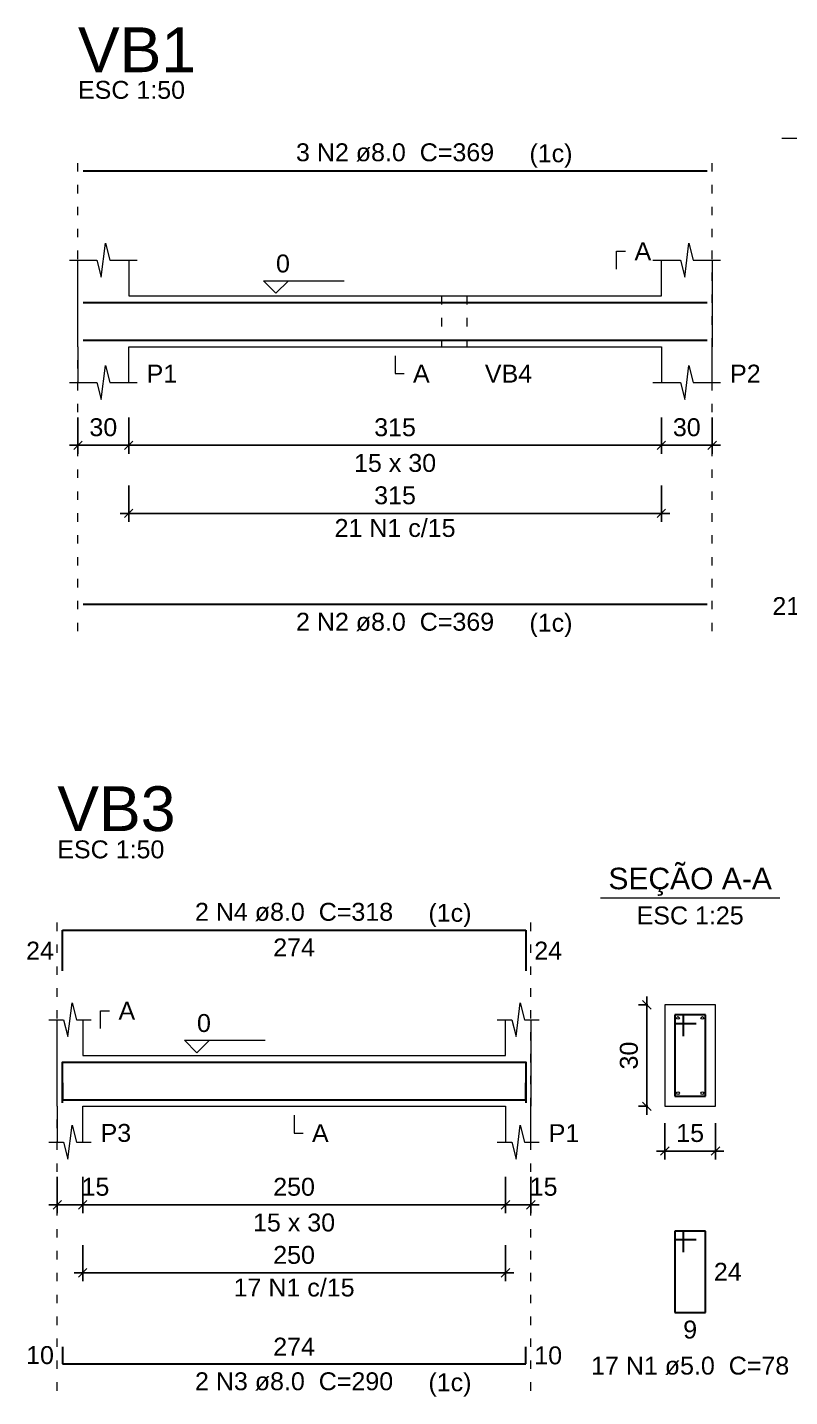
# Model space of a CAD drawing. Header units: millimetres. Extents: x 6 to 142, y -85 to 56.
# Drawn here: x 69.87 to 78.88, y 23.33 to 39.52 of the extents above; entities that cross this region are included whole.
import ezdxf

# ---------------------------------------------------------------- set-up
doc = ezdxf.new("R2010")
doc.units = ezdxf.units.MM
doc.linetypes.add('DOT2', pattern=[3.175, 0, -3.175])
for name, color, linetype, lineweight in [('DT-Barras na forma', 2, 'Continuous', 30), ('DT-Barras no corte', 5, 'Continuous', 5), ('DT-Barras rebatidas', 2, 'Continuous', 30), ('DT-Cotas', 9, 'Continuous', 5), ('DT-Forma', 5, 'Continuous', 5), ('DT-Pontilhado', 9, 'DOT2', 5), ('DT-Textos', 7, 'Continuous', 5), ('DT-Título', 3, 'Continuous', 20)]:
    doc.layers.add(name, color=color, linetype=linetype, lineweight=lineweight)
doc.styles.add('Arial', font='arial.ttf')
doc.styles.get("Standard").update_dxf_attribs({"font": 'arial.ttf'})
doc.dimstyles.new('UM_25.000000', dxfattribs={"dimtxt": 0.18, "dimasz": 0.1, "dimexe": 0.1, "dimexo": 0.2, "dimgap": 0, "dimtad": 1, "dimtih": 1, "dimtoh": 1, "dimdec": 1, "dimlfac": 25, "dimzin": 0, "dimdsep": 46, "dimtxsty": 'Standard', "dimblk": 'CLOSED', "dimblk1": 'CLOSED', "dimblk2": 'CLOSED', "dimcen": 0.09, "dimdle": 0.1, "dimadec": 1, "dimazin": 2, "dimtfac": 1, "dimtdec": 4, "dimtofl": 0, "dimtmove": 0, "dimatfit": 3, "dimldrblk": 'CLOSED', "dimfxl": 1, "dimtolj": 1, "dimarcsym": 0})
doc.dimstyles.new('UM_50.000000', dxfattribs={"dimtxt": 0.18, "dimasz": 0.1, "dimexe": 0.1, "dimexo": 0.2, "dimgap": 0, "dimtad": 1, "dimtih": 1, "dimtoh": 1, "dimdec": 1, "dimlfac": 50, "dimzin": 0, "dimdsep": 46, "dimtxsty": 'Standard', "dimblk": 'CLOSED', "dimblk1": 'CLOSED', "dimblk2": 'CLOSED', "dimcen": 0.09, "dimdle": 0.1, "dimadec": 1, "dimazin": 2, "dimtfac": 1, "dimtdec": 4, "dimtofl": 0, "dimtmove": 0, "dimatfit": 3, "dimldrblk": 'CLOSED', "dimfxl": 1, "dimtolj": 1, "dimarcsym": 0})

# ---------------------------------------------------------------- blocks, each defined once
blk = doc.blocks.new('_OBLIQUE')
at = {"color": 0, "linetype": 'ByBlock', "lineweight": -2}
blk.add_line((-0.5, -0.5), (0.5, 0.5), dxfattribs=at)
blk = doc.blocks.new('*D25')
at = {"layer": 'Defpoints', "color": 0, "transparency": 16777216}
for p in [(70.219, 26.131), (70.519, 26.131), (70.519, 25.601)]:
    blk.add_point(p, dxfattribs=at)
at = {"layer": 'DT-Cotas', "color": 0, "lineweight": -2, "transparency": 16777216}
for p, q in [((70.219, 25.931), (70.219, 25.501)), ((70.519, 25.931), (70.519, 25.501)), ((70.119, 25.601), (70.619, 25.601))]:
    blk.add_line(p, q, dxfattribs=at)
at = {"layer": 'DT-Cotas', "color": 0, "lineweight": -2, "transparency": 16777216, "xscale": 0.1, "yscale": 0.1, "zscale": 0.1, "rotation": 180}
blk.add_blockref('_OBLIQUE', (70.219, 25.601), dxfattribs=at)
at = {"layer": 'DT-Cotas', "color": 0, "lineweight": -2, "transparency": 16777216, "xscale": 0.1, "yscale": 0.1, "zscale": 0.1}
blk.add_blockref('_OBLIQUE', (70.519, 25.601), dxfattribs=at)
at = {"layer": 'DT-Cotas', "transparency": 16777216, "insert": (70.67, 25.813), "char_height": 0.2118, "attachment_point": 5, "rotation": 0.0057, "style": 'Arial'}
blk.add_mtext('\\A1;15', dxfattribs=at)
blk = doc.blocks.new('*D26')
at = {"layer": 'Defpoints', "color": 0, "transparency": 16777216}
for p in [(70.519, 26.131), (75.519, 26.131), (75.519, 25.601)]:
    blk.add_point(p, dxfattribs=at)
at = {"layer": 'DT-Cotas', "color": 0, "lineweight": -2, "transparency": 16777216}
for p, q in [((70.519, 25.931), (70.519, 25.501)), ((75.519, 25.931), (75.519, 25.501)), ((70.419, 25.601), (75.619, 25.601))]:
    blk.add_line(p, q, dxfattribs=at)
at = {"layer": 'DT-Cotas', "color": 0, "lineweight": -2, "transparency": 16777216, "xscale": 0.1, "yscale": 0.1, "zscale": 0.1, "rotation": 180}
blk.add_blockref('_OBLIQUE', (70.519, 25.601), dxfattribs=at)
at = {"layer": 'DT-Cotas', "color": 0, "lineweight": -2, "transparency": 16777216, "xscale": 0.1, "yscale": 0.1, "zscale": 0.1}
blk.add_blockref('_OBLIQUE', (75.519, 25.601), dxfattribs=at)
at = {"layer": 'DT-Cotas', "transparency": 16777216, "insert": (73.019, 25.813), "char_height": 0.2118, "attachment_point": 5, "rotation": 0.0057, "style": 'Arial'}
blk.add_mtext('\\A1;250', dxfattribs=at)
blk = doc.blocks.new('*D27')
at = {"layer": 'Defpoints', "color": 0, "transparency": 16777216}
for p in [(75.519, 26.131), (75.819, 26.131), (75.819, 25.601)]:
    blk.add_point(p, dxfattribs=at)
at = {"layer": 'DT-Cotas', "color": 0, "lineweight": -2, "transparency": 16777216}
for p, q in [((75.519, 25.931), (75.519, 25.501)), ((75.819, 25.931), (75.819, 25.501)), ((75.419, 25.601), (75.919, 25.601))]:
    blk.add_line(p, q, dxfattribs=at)
at = {"layer": 'DT-Cotas', "color": 0, "lineweight": -2, "transparency": 16777216, "xscale": 0.1, "yscale": 0.1, "zscale": 0.1, "rotation": 180}
blk.add_blockref('_OBLIQUE', (75.519, 25.601), dxfattribs=at)
at = {"layer": 'DT-Cotas', "color": 0, "lineweight": -2, "transparency": 16777216, "xscale": 0.1, "yscale": 0.1, "zscale": 0.1}
blk.add_blockref('_OBLIQUE', (75.819, 25.601), dxfattribs=at)
at = {"layer": 'DT-Cotas', "transparency": 16777216, "insert": (75.97, 25.813), "char_height": 0.2118, "attachment_point": 5, "rotation": 0.0057, "style": 'Arial'}
blk.add_mtext('\\A1;15', dxfattribs=at)
blk = doc.blocks.new('*D28')
at = {"layer": 'Defpoints', "color": 0, "transparency": 16777216}
for p in [(77.191, 27.966), (77.403, 27.966), (77.403, 26.766)]:
    blk.add_point(p, dxfattribs=at)
at = {"layer": 'DT-Cotas', "color": 0, "lineweight": -2, "transparency": 16777216}
for p, q in [((77.191, 26.666), (77.191, 28.066)), ((77.203, 27.966), (77.091, 27.966)), ((77.203, 26.766), (77.091, 26.766))]:
    blk.add_line(p, q, dxfattribs=at)
at = {"layer": 'DT-Cotas', "color": 0, "lineweight": -2, "transparency": 16777216, "xscale": 0.1, "yscale": 0.1, "zscale": 0.1}
for p, rotation in [((77.191, 27.966), 90), ((77.191, 26.766), 270)]:
    blk.add_blockref('_OBLIQUE', p, dxfattribs=dict(at, rotation=rotation))
at = {"layer": 'DT-Cotas', "transparency": 16777216, "insert": (76.979, 27.366), "char_height": 0.2118, "attachment_point": 5, "rotation": 90, "style": 'Arial'}
blk.add_mtext('\\A1;30', dxfattribs=at)
blk = doc.blocks.new('*D29')
at = {"layer": 'Defpoints', "color": 0, "transparency": 16777216}
for p in [(77.403, 26.766), (78.003, 26.766), (78.003, 26.237)]:
    blk.add_point(p, dxfattribs=at)
at = {"layer": 'DT-Cotas', "color": 0, "lineweight": -2, "transparency": 16777216}
for p, q in [((77.403, 26.566), (77.403, 26.137)), ((78.003, 26.566), (78.003, 26.137)), ((77.303, 26.237), (78.103, 26.237))]:
    blk.add_line(p, q, dxfattribs=at)
at = {"layer": 'DT-Cotas', "color": 0, "lineweight": -2, "transparency": 16777216, "xscale": 0.1, "yscale": 0.1, "zscale": 0.1, "rotation": 180}
blk.add_blockref('_OBLIQUE', (77.403, 26.237), dxfattribs=at)
at = {"layer": 'DT-Cotas', "color": 0, "lineweight": -2, "transparency": 16777216, "xscale": 0.1, "yscale": 0.1, "zscale": 0.1}
blk.add_blockref('_OBLIQUE', (78.003, 26.237), dxfattribs=at)
at = {"layer": 'DT-Cotas', "transparency": 16777216, "insert": (77.703, 26.449), "char_height": 0.2118, "attachment_point": 5, "rotation": 0.0057, "style": 'Arial'}
blk.add_mtext('\\A1;15', dxfattribs=at)
blk = doc.blocks.new('*D30')
at = {"layer": 'Defpoints', "color": 0, "transparency": 16777216}
for p in [(70.519, 25.326), (75.519, 25.326), (75.519, 24.797)]:
    blk.add_point(p, dxfattribs=at)
at = {"layer": 'DT-Cotas', "color": 0, "lineweight": -2, "transparency": 16777216}
for p, q in [((70.519, 25.126), (70.519, 24.697)), ((75.519, 25.126), (75.519, 24.697)), ((70.419, 24.797), (75.619, 24.797))]:
    blk.add_line(p, q, dxfattribs=at)
at = {"layer": 'DT-Cotas', "color": 0, "lineweight": -2, "transparency": 16777216, "xscale": 0.1, "yscale": 0.1, "zscale": 0.1, "rotation": 180}
blk.add_blockref('_OBLIQUE', (70.519, 24.797), dxfattribs=at)
at = {"layer": 'DT-Cotas', "color": 0, "lineweight": -2, "transparency": 16777216, "xscale": 0.1, "yscale": 0.1, "zscale": 0.1}
blk.add_blockref('_OBLIQUE', (75.519, 24.797), dxfattribs=at)
at = {"layer": 'DT-Cotas', "transparency": 16777216, "insert": (73.019, 25.008), "char_height": 0.2118, "attachment_point": 5, "rotation": 0.0057, "style": 'Arial'}
blk.add_mtext('\\A1;250', dxfattribs=at)
blk = doc.blocks.new('*D19')
at = {"layer": 'Defpoints', "color": 0, "transparency": 16777216}
for p in [(70.463, 35.11), (71.063, 35.11), (71.063, 34.581)]:
    blk.add_point(p, dxfattribs=at)
at = {"layer": 'DT-Cotas', "color": 0, "lineweight": -2, "transparency": 16777216}
for p, q in [((70.463, 34.91), (70.463, 34.481)), ((71.063, 34.91), (71.063, 34.481)), ((70.363, 34.581), (71.163, 34.581))]:
    blk.add_line(p, q, dxfattribs=at)
at = {"layer": 'DT-Cotas', "color": 0, "lineweight": -2, "transparency": 16777216, "xscale": 0.1, "yscale": 0.1, "zscale": 0.1, "rotation": 180}
blk.add_blockref('_OBLIQUE', (70.463, 34.581), dxfattribs=at)
at = {"layer": 'DT-Cotas', "color": 0, "lineweight": -2, "transparency": 16777216, "xscale": 0.1, "yscale": 0.1, "zscale": 0.1}
blk.add_blockref('_OBLIQUE', (71.063, 34.581), dxfattribs=at)
at = {"layer": 'DT-Cotas', "transparency": 16777216, "insert": (70.763, 34.793), "char_height": 0.2118, "attachment_point": 5, "rotation": 0.0057, "style": 'Arial'}
blk.add_mtext('\\A1;30', dxfattribs=at)
blk = doc.blocks.new('*D20')
at = {"layer": 'Defpoints', "color": 0, "transparency": 16777216}
for p in [(71.063, 35.11), (77.363, 35.11), (77.363, 34.581)]:
    blk.add_point(p, dxfattribs=at)
at = {"layer": 'DT-Cotas', "color": 0, "lineweight": -2, "transparency": 16777216}
for p, q in [((71.063, 34.91), (71.063, 34.481)), ((77.363, 34.91), (77.363, 34.481)), ((70.963, 34.581), (77.463, 34.581))]:
    blk.add_line(p, q, dxfattribs=at)
at = {"layer": 'DT-Cotas', "color": 0, "lineweight": -2, "transparency": 16777216, "xscale": 0.1, "yscale": 0.1, "zscale": 0.1, "rotation": 180}
blk.add_blockref('_OBLIQUE', (71.063, 34.581), dxfattribs=at)
at = {"layer": 'DT-Cotas', "color": 0, "lineweight": -2, "transparency": 16777216, "xscale": 0.1, "yscale": 0.1, "zscale": 0.1}
blk.add_blockref('_OBLIQUE', (77.363, 34.581), dxfattribs=at)
at = {"layer": 'DT-Cotas', "transparency": 16777216, "insert": (74.213, 34.793), "char_height": 0.2118, "attachment_point": 5, "rotation": 0.0057, "style": 'Arial'}
blk.add_mtext('\\A1;315', dxfattribs=at)
blk = doc.blocks.new('*D21')
at = {"layer": 'Defpoints', "color": 0, "transparency": 16777216}
for p in [(77.363, 35.11), (77.963, 35.11), (77.963, 34.581)]:
    blk.add_point(p, dxfattribs=at)
at = {"layer": 'DT-Cotas', "color": 0, "lineweight": -2, "transparency": 16777216}
for p, q in [((77.363, 34.91), (77.363, 34.481)), ((77.963, 34.91), (77.963, 34.481)), ((77.263, 34.581), (78.063, 34.581))]:
    blk.add_line(p, q, dxfattribs=at)
at = {"layer": 'DT-Cotas', "color": 0, "lineweight": -2, "transparency": 16777216, "xscale": 0.1, "yscale": 0.1, "zscale": 0.1, "rotation": 180}
blk.add_blockref('_OBLIQUE', (77.363, 34.581), dxfattribs=at)
at = {"layer": 'DT-Cotas', "color": 0, "lineweight": -2, "transparency": 16777216, "xscale": 0.1, "yscale": 0.1, "zscale": 0.1}
blk.add_blockref('_OBLIQUE', (77.963, 34.581), dxfattribs=at)
at = {"layer": 'DT-Cotas', "transparency": 16777216, "insert": (77.663, 34.793), "char_height": 0.2118, "attachment_point": 5, "rotation": 0.0057, "style": 'Arial'}
blk.add_mtext('\\A1;30', dxfattribs=at)
blk = doc.blocks.new('*D24')
at = {"layer": 'Defpoints', "color": 0, "transparency": 16777216}
for p in [(71.063, 34.306), (77.363, 34.306), (77.363, 33.776)]:
    blk.add_point(p, dxfattribs=at)
at = {"layer": 'DT-Cotas', "color": 0, "lineweight": -2, "transparency": 16777216}
for p, q in [((71.063, 34.106), (71.063, 33.676)), ((77.363, 34.106), (77.363, 33.676)), ((70.963, 33.776), (77.463, 33.776))]:
    blk.add_line(p, q, dxfattribs=at)
at = {"layer": 'DT-Cotas', "color": 0, "lineweight": -2, "transparency": 16777216, "xscale": 0.1, "yscale": 0.1, "zscale": 0.1, "rotation": 180}
blk.add_blockref('_OBLIQUE', (71.063, 33.776), dxfattribs=at)
at = {"layer": 'DT-Cotas', "color": 0, "lineweight": -2, "transparency": 16777216, "xscale": 0.1, "yscale": 0.1, "zscale": 0.1}
blk.add_blockref('_OBLIQUE', (77.363, 33.776), dxfattribs=at)
at = {"layer": 'DT-Cotas', "transparency": 16777216, "insert": (74.213, 33.988), "char_height": 0.2118, "attachment_point": 5, "rotation": 0.0057, "style": 'Arial'}
blk.add_mtext('\\A1;315', dxfattribs=at)

msp = doc.modelspace()

# ---------------------------------------------------------------- linework, layer by layer
at = {"layer": 'DT-Barras na forma'}
for p, q in [((77.623, 27.8464), (77.523, 27.8464)), ((77.523, 27.8464), (77.523, 26.8864)), ((77.883, 27.8464), (77.523, 27.8464)), ((77.523, 27.8464), (77.523, 27.7464)), ((77.623, 27.5964), (77.623, 27.8464)), ((77.883, 26.8864), (77.883, 27.8464)), ((77.523, 27.7464), (77.773, 27.7464)), ((77.523, 26.8864), (77.883, 26.8864))]:
    msp.add_line(p, q, dxfattribs=at)
for points in [[(70.5233, 36.2678), (77.9033, 36.2678)], [(70.5233, 35.8238), (77.9033, 35.8238)], [(70.2792, 26.8066), (70.2792, 27.2884), (75.7592, 27.2884), (75.7592, 26.8066)], [(70.2792, 27.0444), (70.2792, 26.8444), (75.7592, 26.8444), (75.7592, 27.0444)]]:
    msp.add_lwpolyline(points, dxfattribs=at)
at = {"layer": 'DT-Barras no corte'}
for centre in [(77.559, 27.8104), (77.847, 27.8104), (77.559, 26.9224), (77.847, 26.9224)]:
    msp.add_circle(centre, 0.016, dxfattribs=at)
at = {"layer": 'DT-Barras rebatidas'}
for p, q in [((70.5233, 37.8268), (77.9033, 37.8268)), ((70.5233, 32.701), (77.9033, 32.701)), ((70.2792, 28.3656), (70.2792, 28.8474)), ((70.2792, 28.8474), (75.7592, 28.8474)), ((75.7592, 28.8474), (75.7592, 28.3656)), ((77.623, 25.2897), (77.523, 25.2897)), ((77.523, 25.2897), (77.523, 24.3297)), ((77.883, 25.2897), (77.523, 25.2897)), ((77.523, 25.2897), (77.523, 25.1897)), ((77.623, 25.0397), (77.623, 25.2897)), ((77.883, 24.3297), (77.883, 25.2897)), ((77.523, 25.1897), (77.773, 25.1897)), ((77.523, 24.3297), (77.883, 24.3297)), ((70.2792, 23.9215), (70.2792, 23.7215)), ((75.7592, 23.7215), (75.7592, 23.9215)), ((70.2792, 23.7215), (75.7592, 23.7215))]:
    msp.add_line(p, q, dxfattribs=at)
at = {"layer": 'DT-Forma'}
for p, q in [((70.7383, 36.5694), (70.7883, 36.9694)), ((70.7883, 36.9694), (70.8383, 36.7694)), ((77.6383, 36.5694), (77.6883, 36.9694)), ((77.6883, 36.9694), (77.7383, 36.7694)), ((70.3633, 36.7694), (70.6883, 36.7694)), ((70.4633, 36.3458), (70.4633, 36.7694)), ((70.6883, 36.7694), (70.7383, 36.5694)), ((70.8383, 36.7694), (71.1633, 36.7694)), ((71.0633, 36.7694), (71.0633, 36.3458)), ((77.2633, 36.7694), (77.5883, 36.7694)), ((77.3633, 36.3458), (77.3633, 36.7694)), ((77.5883, 36.7694), (77.6383, 36.5694)), ((77.7383, 36.7694), (78.0633, 36.7694)), ((77.9633, 36.7694), (77.9633, 36.3458)), ((71.0633, 36.3458), (74.7633, 36.3458)), ((74.7633, 36.3458), (75.0633, 36.3458)), ((75.0633, 36.3458), (77.3633, 36.3458)), ((70.4633, 35.7458), (70.4633, 35.3222)), ((71.0633, 35.3222), (71.0633, 35.7458)), ((71.0633, 35.7458), (74.7633, 35.7458)), ((74.7633, 35.7458), (75.0633, 35.7458)), ((75.0633, 35.7458), (77.3633, 35.7458)), ((77.3633, 35.7458), (77.3633, 35.3222)), ((77.9633, 35.3222), (77.9633, 35.7458)), ((70.7383, 35.1222), (70.7883, 35.5222)), ((70.7883, 35.5222), (70.8383, 35.3222)), ((77.6383, 35.1222), (77.6883, 35.5222)), ((77.6883, 35.5222), (77.7383, 35.3222)), ((70.3633, 35.3222), (70.6883, 35.3222)), ((70.6883, 35.3222), (70.7383, 35.1222)), ((70.8383, 35.3222), (71.1633, 35.3222)), ((77.2633, 35.3222), (77.5883, 35.3222)), ((77.5883, 35.3222), (77.6383, 35.1222)), ((77.7383, 35.3222), (78.0633, 35.3222)), ((70.3442, 27.59), (70.3942, 27.99)), ((70.3942, 27.99), (70.4442, 27.79)), ((75.6442, 27.59), (75.6942, 27.99)), ((75.6942, 27.99), (75.7442, 27.79)), ((78.003, 27.9664), (77.403, 27.9664)), ((77.403, 27.9664), (77.403, 26.7664)), ((78.003, 26.7664), (78.003, 27.9664)), ((70.1192, 27.79), (70.2942, 27.79)), ((70.2192, 27.3664), (70.2192, 27.79)), ((70.2942, 27.79), (70.3442, 27.59)), ((70.4442, 27.79), (70.6192, 27.79)), ((70.5192, 27.79), (70.5192, 27.3664)), ((75.4192, 27.79), (75.5942, 27.79)), ((75.5192, 27.3664), (75.5192, 27.79)), ((75.5942, 27.79), (75.6442, 27.59)), ((75.7442, 27.79), (75.9192, 27.79)), ((75.8192, 27.79), (75.8192, 27.3664)), ((70.5192, 27.3664), (75.5192, 27.3664)), ((70.2192, 26.7664), (70.2192, 26.3428)), ((70.5192, 26.3428), (70.5192, 26.7664)), ((70.5192, 26.7664), (75.5192, 26.7664)), ((75.5192, 26.7664), (75.5192, 26.3428)), ((75.8192, 26.3428), (75.8192, 26.7664)), ((77.403, 26.7664), (78.003, 26.7664)), ((70.3442, 26.1428), (70.3942, 26.5428)), ((70.3942, 26.5428), (70.4442, 26.3428)), ((75.6442, 26.1428), (75.6942, 26.5428)), ((75.6942, 26.5428), (75.7442, 26.3428)), ((70.1192, 26.3428), (70.2942, 26.3428)), ((70.2942, 26.3428), (70.3442, 26.1428)), ((70.4442, 26.3428), (70.6192, 26.3428)), ((75.4192, 26.3428), (75.5942, 26.3428)), ((75.5942, 26.3428), (75.6442, 26.1428)), ((75.7442, 26.3428), (75.9192, 26.3428))]:
    msp.add_line(p, q, dxfattribs=at)
at = {"layer": 'DT-Forma', "linetype": 'Continuous'}
for p, q in [((70.4633, 35.7458), (70.4633, 36.3458)), ((77.9633, 36.3458), (77.9633, 35.7458)), ((70.2192, 26.7664), (70.2192, 27.3664)), ((75.8192, 27.3664), (75.8192, 26.7664))]:
    msp.add_line(p, q, dxfattribs=at)
at = {"layer": 'DT-Pontilhado', "ltscale": 0.05}
for p, q in [((70.4633, 32.3833), (70.4633, 38.0386)), ((77.9633, 32.3833), (77.9633, 38.0386)), ((74.7633, 36.3458), (74.7633, 35.7458)), ((75.0633, 36.3458), (75.0633, 35.7458)), ((70.2192, 23.4038), (70.2192, 29.0592)), ((75.8192, 23.4038), (75.8192, 29.0592))]:
    msp.add_line(p, q, dxfattribs=at)
at = {"layer": 'DT-Textos'}
for p, q in [((78.7881, 38.2107), (80.9061, 38.2107)), ((76.644, 29.2313), (78.762, 29.2313))]:
    msp.add_line(p, q, dxfattribs=at)
for points in [[(76.8338, 36.6635), (76.8338, 36.8753), (76.9397, 36.8753)], [(72.9533, 36.5258), (72.805, 36.3776), (72.6568, 36.5258), (73.6099, 36.5258)], [(74.2133, 35.6399), (74.2133, 35.4281), (74.3192, 35.4281)], [(70.731, 27.6841), (70.731, 27.8959), (70.8369, 27.8959)], [(72.0192, 27.5464), (71.8709, 27.3981), (71.7227, 27.5464), (72.6758, 27.5464)], [(73.0192, 26.6605), (73.0192, 26.4487), (73.1251, 26.4487)]]:
    msp.add_lwpolyline(points, dxfattribs=at)

# ---------------------------------------------------------------- texts
at = {"layer": 'DT-Barras rebatidas', "color": 7, "char_height": 0.2118, "line_spacing_factor": 0.9, "style": 'Arial'}
for s, insert, width, attachment_point in [('3 N2 ø8.0  C=369', (74.2133, 37.9331), 4.06656, 8), ('21 N1 c/15', (74.2133, 33.4944), 2.5416, 8), ('21 N1 ø5.0  C=78', (79.8473, 32.5681), 4.06656, 8), ('2 N2 ø8.0  C=369', (74.2133, 32.3831), 4.06656, 8), ('2 N4 ø8.0  C=318', (73.0188, 28.9536), 4.06656, 8), ('24', (70.1793, 28.5006), 0.90832, 9), ('274', (73.0192, 28.7501), 1.16248, 2), ('24', (75.8592, 28.7124), 0.90832, 1), ('24', (77.9831, 24.9156), 0.90832, 1), ('17 N1 c/15', (73.0192, 24.5149), 2.5416, 8), ('9', (77.703, 24.2324), 0.65416, 2), ('274', (73.0192, 23.8188), 1.16248, 8), ('10', (70.1792, 23.7156), 0.90832, 9), ('10', (75.8593, 23.9274), 0.90832, 1), ('17 N1 ø5.0  C=78', (77.7028, 23.5886), 4.06656, 8), ('2 N3 ø8.0  C=290', (73.0188, 23.4036), 4.06656, 8)]:
    msp.add_mtext(s, dxfattribs=dict(at, insert=insert, width=width, attachment_point=attachment_point))
at = {"layer": 'DT-Textos', "line_spacing_factor": 0.798, "style": 'Arial'}
for s, insert, char_height, width, attachment_point in [('ESC 1:50', (70.4633, 38.6741), 0.2118, 2.03328, 7), ('(1c)', (75.8023, 37.8632), 0.2118, 1.01664, 7), ('A', (77.0453, 36.7691), 0.2118, 0.25416, 7), ('0', (72.8053, 36.6211), 0.2118, 0.25416, 7), ('P1', (71.2753, 35.3221), 0.2118, 0.50832, 7), ('A', (74.4253, 35.3221), 0.2118, 0.25416, 7), ('VB4', (75.2753, 35.3221), 0.2118, 0.76248, 7), ('P2', (78.1753, 35.3221), 0.2118, 0.50832, 7), ('15 x 30', (74.2133, 34.2631), 0.2118, 1.77912, 8), ('(1c)', (75.8023, 32.3132), 0.2118, 1.01664, 7), ('ESC 1:50', (70.2188, 29.6946), 0.2118, 2.03328, 7), ('SEÇÃO A-A', (77.7028, 29.2538), 0.25416, 2.744928, 8), ('(1c)', (74.6078, 28.8838), 0.2118, 1.01664, 7), ('ESC 1:25', (77.7028, 28.9136), 0.2118, 2.03328, 8), ('A', (70.9428, 27.7896), 0.2118, 0.25416, 7), ('0', (71.8708, 27.6416), 0.2118, 0.25416, 7), ('P3', (70.7308, 26.3426), 0.2118, 0.50832, 7), ('A', (73.2308, 26.3426), 0.2118, 0.25416, 7), ('P1', (76.0308, 26.3426), 0.2118, 0.50832, 7), ('15 x 30', (73.0188, 25.2836), 0.2118, 1.77912, 8), ('(1c)', (74.6078, 23.3338), 0.2118, 1.01664, 7)]:
    msp.add_mtext(s, dxfattribs=dict(at, insert=insert, char_height=char_height, width=width, attachment_point=attachment_point))
at = {"layer": 'DT-Título', "char_height": 0.5295, "width": 1.9062, "attachment_point": 7, "line_spacing_factor": 0.798, "style": 'Arial'}
for s, insert in [('VB1', (70.4633, 38.992)), ('VB3', (70.2188, 30.0125))]:
    msp.add_mtext(s, dxfattribs=dict(at, insert=insert))

# ---------------------------------------------------------------- dimensions: what is measured, and where the dimension line sits
at = {"layer": 'DT-Cotas'}
for base, p1, p2, dimstyle, override, picture, middle in [((71.0633, 34.5809), (70.4633, 35.1104), (71.0633, 35.1104), 'UM_50.000000', {"dimtxt": 0.2118, "dimasz": 0.1, "dimexe": 0.1, "dimexo": 0.2, "dimtad": 1, "dimtih": 0, "dimtoh": 0, "dimdec": 1, "dimlfac": 50, "dimzin": 8, "dimtxsty": 'Arial', "dimblk": 'OBLIQUE', "dimblk1": 'OBLIQUE', "dimblk2": 'OBLIQUE', "dimsah": 1, "dimdle": 0.1, "dimse1": 0, "dimse2": 0, "dimclrt": 256, "dimadec": 1, "dimazin": 3, "dimtmove": 2, "dimldrblk": 'OBLIQUE'}, '*D19', (70.7633, 34.7927)), ((77.3633, 34.5809), (71.0633, 35.1104), (77.3633, 35.1104), 'UM_50.000000', {"dimtxt": 0.2118, "dimasz": 0.1, "dimexe": 0.1, "dimexo": 0.2, "dimtad": 1, "dimtih": 0, "dimtoh": 0, "dimdec": 1, "dimlfac": 50, "dimzin": 8, "dimtxsty": 'Arial', "dimblk": 'OBLIQUE', "dimblk1": 'OBLIQUE', "dimblk2": 'OBLIQUE', "dimsah": 1, "dimdle": 0.1, "dimse1": 0, "dimse2": 0, "dimclrt": 256, "dimadec": 1, "dimazin": 3, "dimtmove": 2, "dimldrblk": 'OBLIQUE'}, '*D20', (74.2133, 34.7927)), ((77.9633, 34.5809), (77.3633, 35.1104), (77.9633, 35.1104), 'UM_50.000000', {"dimtxt": 0.2118, "dimasz": 0.1, "dimexe": 0.1, "dimexo": 0.2, "dimtad": 1, "dimtih": 0, "dimtoh": 0, "dimdec": 1, "dimlfac": 50, "dimzin": 8, "dimtxsty": 'Arial', "dimblk": 'OBLIQUE', "dimblk1": 'OBLIQUE', "dimblk2": 'OBLIQUE', "dimsah": 1, "dimdle": 0.1, "dimse1": 0, "dimse2": 0, "dimclrt": 256, "dimadec": 1, "dimazin": 3, "dimtmove": 2, "dimldrblk": 'OBLIQUE'}, '*D21', (77.6633, 34.7927)), ((77.3633, 33.7761), (71.0633, 34.3056), (77.3633, 34.3056), 'UM_50.000000', {"dimtxt": 0.2118, "dimasz": 0.1, "dimexe": 0.1, "dimexo": 0.2, "dimtad": 1, "dimtih": 0, "dimtoh": 0, "dimdec": 1, "dimlfac": 50, "dimzin": 8, "dimtxsty": 'Arial', "dimblk": 'OBLIQUE', "dimblk1": 'OBLIQUE', "dimblk2": 'OBLIQUE', "dimsah": 1, "dimdle": 0.1, "dimse1": 0, "dimse2": 0, "dimclrt": 256, "dimadec": 1, "dimazin": 3, "dimtmove": 2, "dimldrblk": 'OBLIQUE'}, '*D24', (74.2133, 33.9879)), ((78.003, 26.2369), (77.403, 26.7664), (78.003, 26.7664), 'UM_25.000000', {"dimtxt": 0.2118, "dimasz": 0.1, "dimexe": 0.1, "dimexo": 0.2, "dimtad": 1, "dimtih": 0, "dimtoh": 0, "dimdec": 1, "dimlfac": 25, "dimzin": 8, "dimtxsty": 'Arial', "dimblk": 'OBLIQUE', "dimblk1": 'OBLIQUE', "dimblk2": 'OBLIQUE', "dimsah": 1, "dimdle": 0.1, "dimse1": 0, "dimse2": 0, "dimclrt": 256, "dimadec": 1, "dimazin": 3, "dimtmove": 2, "dimldrblk": 'OBLIQUE'}, '*D29', (77.703, 26.4487)), ((70.5192, 25.6015), (70.2192, 26.131), (70.5192, 26.131), 'UM_50.000000', {"dimtxt": 0.2118, "dimasz": 0.1, "dimexe": 0.1, "dimexo": 0.2, "dimtad": 1, "dimtih": 0, "dimtoh": 0, "dimdec": 1, "dimlfac": 50, "dimzin": 8, "dimtxsty": 'Arial', "dimblk": 'OBLIQUE', "dimblk1": 'OBLIQUE', "dimblk2": 'OBLIQUE', "dimsah": 1, "dimdle": 0.1, "dimse1": 0, "dimse2": 0, "dimclrt": 256, "dimadec": 1, "dimazin": 3, "dimtmove": 2, "dimldrblk": 'OBLIQUE'}, '*D25', (70.6703, 25.8133)), ((75.5192, 25.6015), (70.5192, 26.131), (75.5192, 26.131), 'UM_50.000000', {"dimtxt": 0.2118, "dimasz": 0.1, "dimexe": 0.1, "dimexo": 0.2, "dimtad": 1, "dimtih": 0, "dimtoh": 0, "dimdec": 1, "dimlfac": 50, "dimzin": 8, "dimtxsty": 'Arial', "dimblk": 'OBLIQUE', "dimblk1": 'OBLIQUE', "dimblk2": 'OBLIQUE', "dimsah": 1, "dimdle": 0.1, "dimse1": 0, "dimse2": 0, "dimclrt": 256, "dimadec": 1, "dimazin": 3, "dimtmove": 2, "dimldrblk": 'OBLIQUE'}, '*D26', (73.0192, 25.8133)), ((75.8192, 25.6015), (75.5192, 26.131), (75.8192, 26.131), 'UM_50.000000', {"dimtxt": 0.2118, "dimasz": 0.1, "dimexe": 0.1, "dimexo": 0.2, "dimtad": 1, "dimtih": 0, "dimtoh": 0, "dimdec": 1, "dimlfac": 50, "dimzin": 8, "dimtxsty": 'Arial', "dimblk": 'OBLIQUE', "dimblk1": 'OBLIQUE', "dimblk2": 'OBLIQUE', "dimsah": 1, "dimdle": 0.1, "dimse1": 0, "dimse2": 0, "dimclrt": 256, "dimadec": 1, "dimazin": 3, "dimtmove": 2, "dimldrblk": 'OBLIQUE'}, '*D27', (75.9703, 25.8133)), ((75.5192, 24.7966), (70.5192, 25.3261), (75.5192, 25.3261), 'UM_50.000000', {"dimtxt": 0.2118, "dimasz": 0.1, "dimexe": 0.1, "dimexo": 0.2, "dimtad": 1, "dimtih": 0, "dimtoh": 0, "dimdec": 1, "dimlfac": 50, "dimzin": 8, "dimtxsty": 'Arial', "dimblk": 'OBLIQUE', "dimblk1": 'OBLIQUE', "dimblk2": 'OBLIQUE', "dimsah": 1, "dimdle": 0.1, "dimse1": 0, "dimse2": 0, "dimclrt": 256, "dimadec": 1, "dimazin": 3, "dimtmove": 2, "dimldrblk": 'OBLIQUE'}, '*D30', (73.0192, 25.0084))]:
    dim = msp.add_linear_dim(base=base, p1=p1, p2=p2, dimstyle=dimstyle, override=override, dxfattribs=at)
    dim.commit()
    dim.dimension.update_dxf_attribs({"geometry": picture, "text_midpoint": middle, "dimtype": 160, "text_rotation": 0.00573})
dim = msp.add_linear_dim(base=(77.1912, 27.9664), p1=(77.403, 26.7664), p2=(77.403, 27.9664), angle=90, dimstyle='UM_25.000000', override={"dimtxt": 0.2118, "dimasz": 0.1, "dimexe": 0.1, "dimexo": 0.2, "dimtad": 1, "dimtih": 0, "dimtoh": 0, "dimdec": 1, "dimlfac": 25, "dimzin": 8, "dimtxsty": 'Arial', "dimblk": 'OBLIQUE', "dimblk1": 'OBLIQUE', "dimblk2": 'OBLIQUE', "dimsah": 1, "dimdle": 0.1, "dimse1": 0, "dimse2": 0, "dimclrt": 256, "dimadec": 1, "dimazin": 3, "dimtmove": 2, "dimldrblk": 'OBLIQUE'}, dxfattribs=at)
dim.commit()
dim.dimension.update_dxf_attribs({"geometry": '*D28', "text_midpoint": (76.9794, 27.3664), "dimtype": 160, "text_rotation": 90})

doc.saveas('drawing.dxf')
